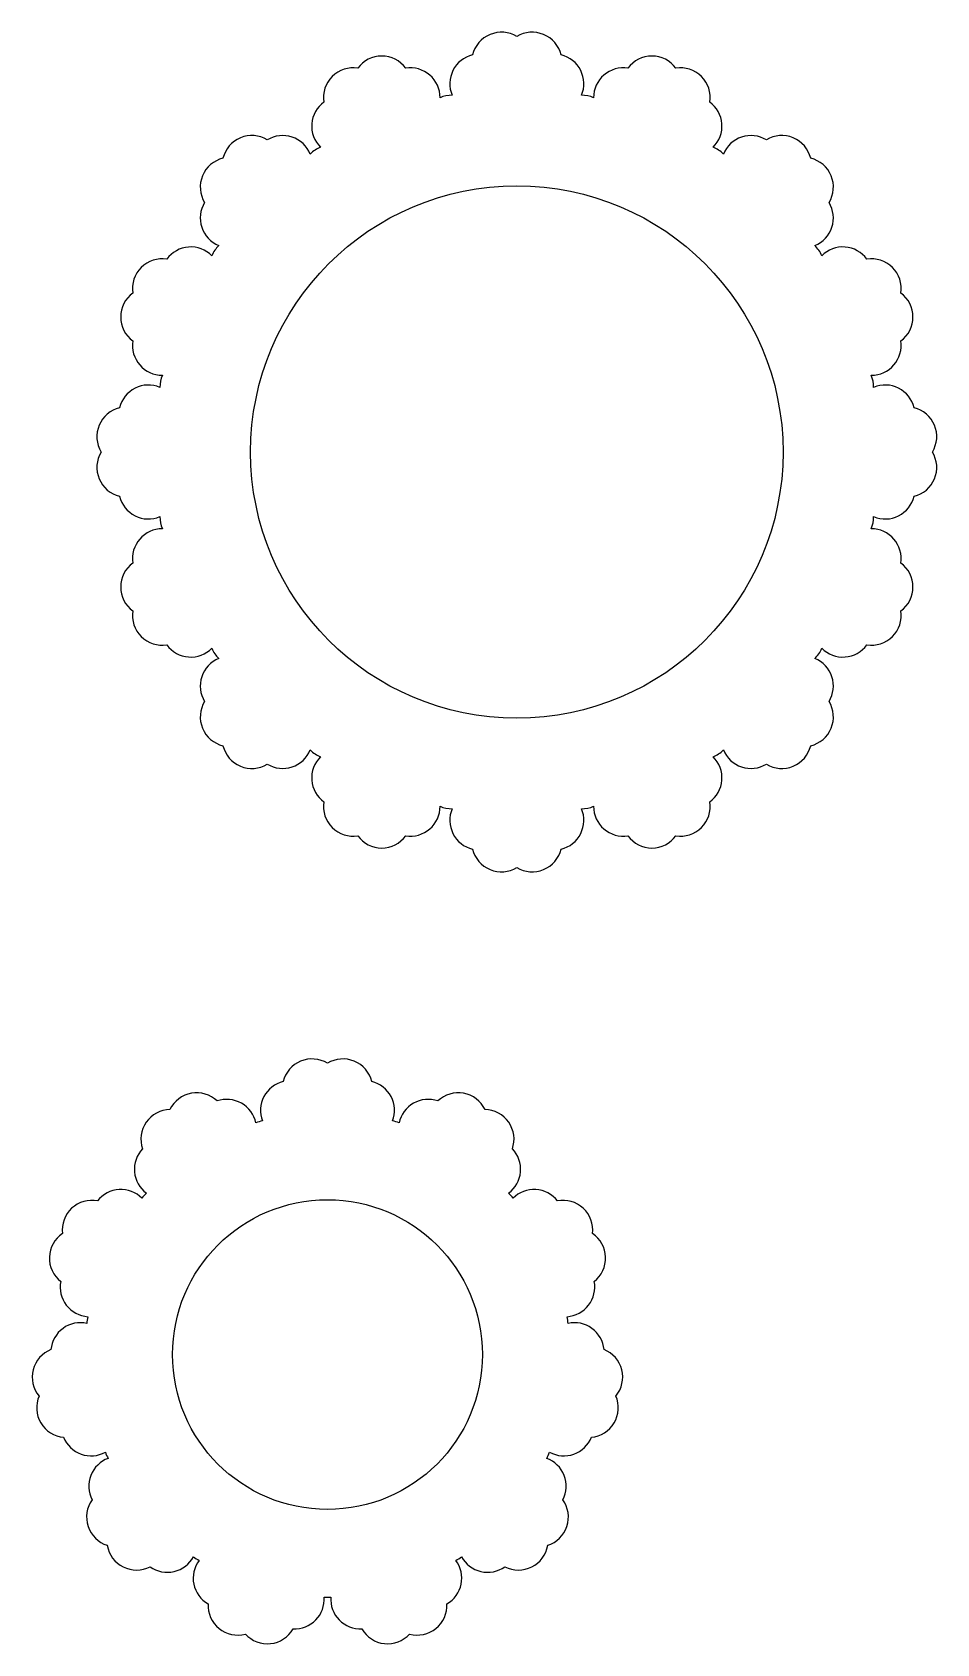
# Model space of a CAD drawing. Extents: x -1009 to -429, y -394 to -133.
# Drawn here: x -574.7 to -428.6, y -393.9 to -133.5 of the extents above; entities that cross this region are included whole.
import ezdxf

# ---------------------------------------------------------------- set-up
doc = ezdxf.new("R2010")
doc.units = 0
doc.layers.get('0').update_dxf_attribs({"linetype": 'CONTINUOUS'})

msp = doc.modelspace()

# ---------------------------------------------------------------- linework, layer by layer
for centre, radius in [((-496.447305, -201.306718), 43), ((-527.029984, -347.130201), 25.018577)]:
    msp.add_circle(centre, radius)
for centre, start, end in [((-498.945523, -138.277071), 58.586793, 166.413207), ((-493.949086, -138.277071), 13.586793, 121.413207), ((-518.259654, -142.11889), 36.086793, 143.913207), ((-502.478538, -141.810085), 103.586793, 202.890165), ((-490.416072, -141.810085), 337.109835, 76.413207), ((-474.634956, -142.11889), 36.086793, 143.913207), ((-522.87576, -144.030944), 81.086793, 188.913207), ((-513.643548, -144.030944), 359.609835, 98.913207), ((-479.251062, -144.030944), 81.086793, 180.390165), ((-470.01885, -144.030944), 351.086793, 98.913207), ((-524.787813, -148.64705), 126.086793, 225.390165), ((-506.957742, -148.467181), 89.240832, 113.259168), ((-485.936868, -148.467181), 66.740832, 90.759168), ((-468.106796, -148.64705), 314.609835, 53.913207), ((-539.249489, -154.97152), 58.586793, 166.413207), ((-534.253051, -154.97152), 22.109835, 121.413207), ((-458.641558, -154.97152), 58.586793, 157.890165), ((-453.645121, -154.97152), 13.586793, 121.413207), ((-526.378498, -156.511522), 111.740832, 135.759168), ((-466.516112, -156.511522), 44.240832, 68.259168), ((-542.782503, -158.504534), 103.586793, 211.413207), ((-450.112107, -158.504534), 328.586793, 76.413207), ((-542.782503, -163.500971), 148.586793, 247.890165), ((-450.112107, -163.500971), 292.109835, 31.413207), ((-549.106973, -172.966209), 44.609835, 143.913207), ((-541.242501, -171.375525), 134.240832, 158.259168), ((-451.652109, -171.375525), 21.740832, 45.759168), ((-443.787637, -172.966209), 36.086793, 135.390165), ((-553.723079, -174.878263), 81.086793, 188.913207), ((-439.171531, -174.878263), 351.086793, 98.913207), ((-555.635133, -179.494369), 126.086793, 233.913207), ((-437.259477, -179.494369), 306.086793, 53.913207), ((-553.723079, -184.110475), 171.086793, 270.390165), ((-439.171531, -184.110475), 269.609835, 8.913207), ((-549.286841, -190.796281), 156.740832, 180.759168), ((-443.607768, -190.796281), 359.240832, 23.259168), ((-555.943938, -195.275485), 67.109835, 166.413207), ((-436.950672, -195.275485), 13.586793, 112.890165), ((-559.476952, -198.808499), 103.586793, 211.413207), ((-433.417658, -198.808499), 328.586793, 76.413207), ((-559.476952, -203.804936), 148.586793, 256.413207), ((-433.417658, -203.804936), 283.586793, 31.413207), ((-555.943938, -207.337951), 193.586793, 292.890165), ((-436.950672, -207.337951), 247.109835, 346.413207), ((-549.286841, -211.817155), 179.240832, 203.259168), ((-443.607768, -211.817155), 336.740832, 0.759168), ((-553.723079, -218.502961), 89.609835, 188.913207), ((-439.171531, -218.502961), 351.086793, 90.390165), ((-555.635133, -223.119067), 126.086793, 233.913207), ((-437.259477, -223.119067), 306.086793, 53.913207), ((-553.723079, -227.735173), 171.086793, 278.913207), ((-439.171531, -227.735173), 261.086793, 8.913207), ((-549.106973, -229.647226), 216.086793, 315.390165), ((-541.242501, -231.237911), 201.740832, 225.759168), ((-451.652109, -231.237911), 314.240832, 338.259168), ((-443.787637, -229.647226), 224.609835, 323.913207), ((-542.782503, -239.112464), 112.109835, 211.413207), ((-450.112107, -239.112464), 328.586793, 67.890165), ((-542.782503, -244.108901), 148.586793, 256.413207), ((-450.112107, -244.108901), 283.586793, 31.413207), ((-539.249489, -247.641916), 193.586793, 301.413207), ((-534.253051, -247.641916), 238.586793, 337.890165), ((-526.378498, -246.101914), 224.240832, 248.259168), ((-466.516112, -246.101914), 291.740832, 315.759168), ((-458.641558, -247.641916), 202.109835, 301.413207), ((-453.645121, -247.641916), 238.586793, 346.413207), ((-524.787813, -253.966386), 134.609835, 233.913207), ((-468.106796, -253.966386), 306.086793, 45.390165), ((-522.87576, -258.582492), 171.086793, 278.913207), ((-513.643548, -258.582492), 261.086793, 0.390165), ((-506.957742, -254.146254), 246.740832, 270.759168), ((-502.478538, -260.80335), 157.109835, 256.413207), ((-490.416072, -260.80335), 283.586793, 22.890165), ((-485.936868, -254.146254), 269.240832, 293.259168), ((-479.251062, -258.582492), 179.609835, 278.913207), ((-470.01885, -258.582492), 261.086793, 8.913207), ((-518.259654, -260.494546), 216.086793, 323.913207), ((-498.945523, -264.336365), 193.586793, 301.413207), ((-493.949086, -264.336365), 238.586793, 346.413207), ((-474.634956, -260.494546), 216.086793, 323.913207), ((-529.528202, -304.158331), 58.586793, 166.413207), ((-524.531765, -304.158331), 13.586793, 121.413207), ((-533.061217, -307.691345), 103.586793, 200.712144), ((-520.998751, -307.691345), 339.287856, 76.413207), ((-548.160695, -309.629324), 46.314066, 154.14048), ((-543.278442, -310.691394), 12.015129, 109.14048), ((-510.781525, -310.691394), 70.85952, 167.984871), ((-505.899272, -309.629324), 25.85952, 133.685934), ((-552.363966, -312.330602), 91.314066, 199.14048), ((-536.72581, -314.10925), 99.835538, 112.891734), ((-517.334158, -314.10925), 67.108266, 80.164462), ((-501.696002, -312.330602), 340.85952, 88.685934), ((-553.426035, -317.212855), 136.314066, 233.439416), ((-500.633933, -317.212855), 306.560584, 43.685934), ((-565.080774, -327.006581), 79.041339, 186.867752), ((-560.399363, -325.260505), 44.742402, 141.867752), ((-553.039105, -324.593169), 132.562811, 145.619007), ((-501.020862, -324.593169), 34.380993, 47.437189), ((-493.660604, -325.260505), 38.132248, 135.257598), ((-488.979194, -327.006581), 353.132248, 100.958661), ((-567.156369, -331.5515), 124.041339, 231.867752), ((-486.903599, -331.5515), 308.132248, 55.958661), ((-565.410293, -336.232911), 169.041339, 266.166689), ((-488.649675, -336.232911), 273.833311, 10.958661), ((-561.094688, -342.232435), 165.290084, 178.34628), ((-492.965279, -342.232435), 1.65372, 14.709916), ((-566.925742, -346.773091), 77.469675, 174.595025), ((-487.134225, -346.773091), 5.404975, 102.530325), ((-569.919995, -350.772945), 111.768611, 219.595025), ((-484.139972, -350.772945), 320.404975, 68.231389), ((-569.208928, -355.718525), 156.768611, 264.595025), ((-484.851039, -355.718525), 275.404975, 23.231389), ((-565.209074, -358.712779), 201.768611, 298.893962), ((-488.850893, -358.712779), 241.106038, 338.231389), ((-560.785499, -368.399056), 110.196947, 207.322298), ((-558.334969, -361.426708), 198.017357, 211.073552), ((-495.724999, -361.426708), 328.926448, 341.982643), ((-493.274468, -368.399056), 332.677702, 69.803053), ((-561.141941, -373.382763), 144.495884, 252.322298), ((-492.918026, -373.382763), 287.677702, 35.504116), ((-557.869971, -377.158818), 189.495884, 297.322298), ((-552.886264, -377.51526), 234.495884, 331.621235), ((-545.636137, -376.081941), 230.744629, 243.800825), ((-508.42383, -376.081941), 296.199175, 309.255371), ((-501.173704, -377.51526), 208.378765, 305.504116), ((-496.189997, -377.158818), 242.677702, 350.504116), ((-543.928119, -383.27231), 142.92422, 240.049571), ((-510.131849, -383.27231), 299.950429, 37.07578), ((-541.533582, -387.657578), 177.223157, 285.049571), ((-532.354267, -386.6707), 267.223157, 4.348507), ((-527.029984, -381.5452), 263.471902, 276.528098), ((-521.7057, -386.6707), 175.651493, 272.776843), ((-512.526386, -387.657578), 254.950429, 2.776843), ((-536.739535, -389.065237), 222.223157, 330.049571), ((-517.320432, -389.065237), 209.950429, 317.776843)]:
    msp.add_arc(centre, 4.793147, start, end)

doc.saveas('drawing.dxf')
